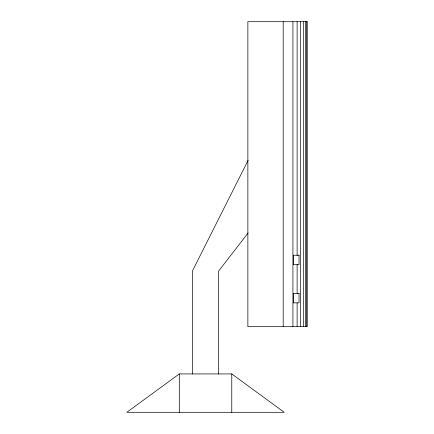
<?xml version="1.0" encoding="UTF-8"?>
<svg xmlns="http://www.w3.org/2000/svg" width="434" height="434" viewBox="0 0 434 434"><rect width="100%" height="100%" fill="white"/><g stroke="black" fill="none" stroke-linecap="round" stroke-linejoin="round"><path stroke-width="0.65" d="M248.123 160.325L192.419 270.979L192.419 373.929M248.123 232.949L218.655 270.979L218.655 373.929M179.302 373.929L126.826 412.3L284.243 412.3L231.772 373.929L179.302 373.929L179.302 412.3M306.757 21.7L306.757 326.688M305.514 21.7L305.514 326.688M303.469 21.7L303.469 326.688M300.659 21.7L300.659 326.688M297.122 21.7L297.122 255.523M297.122 264.333L297.122 293.476M297.122 302.965L297.122 326.688M292.928 21.7L292.928 326.688M283.19 21.7L283.19 326.688M231.772 373.929L231.772 412.3M307.174 21.7L247.868 21.7L247.868 326.688L307.174 326.688L307.174 21.7M299.031 255.208L293.362 255.208L293.362 264.735L299.031 264.735L299.031 255.208M299.031 293.33L293.362 293.33L293.362 302.861L299.031 302.861L299.031 293.33"/></g></svg>
